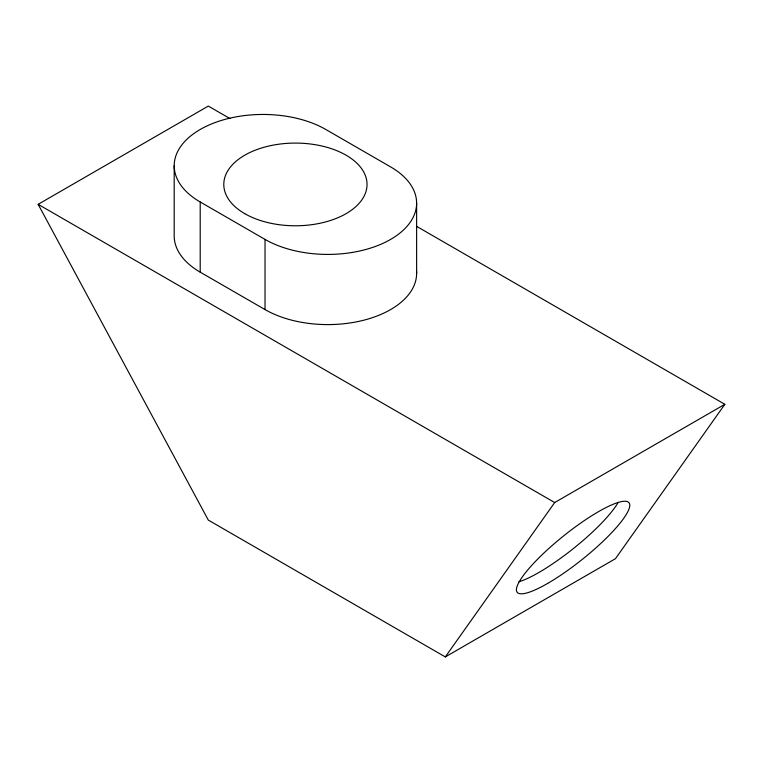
<?xml version="1.0" encoding="UTF-8"?>
<svg xmlns="http://www.w3.org/2000/svg" width="763" height="763" viewBox="0 0 763 763"><rect width="100%" height="100%" fill="white"/><g stroke="black" fill="none" stroke-linecap="round" stroke-linejoin="round"><path stroke-width="1.14" d="M229.959 118.58L208.309 106.076L38.15 204.322L208.309 520.089L445.306 656.924L554.691 502.54L724.85 404.304L416.569 226.325M724.85 404.304L615.464 558.678L445.306 656.924M200.202 201.976L265.028 239.401A88.804 51.274 0 0 0 390.618 239.401A88.804 51.274 0 0 0 390.618 166.897L325.791 129.472A88.804 51.274 0 0 0 200.202 129.472A88.804 51.274 0 0 0 200.202 201.976L200.202 272.153L265.028 309.578A88.804 51.274 0 0 0 363.579 320.25A88.804 51.274 0 0 0 416.541 271.094M38.15 204.322L554.691 502.54M416.627 203.149L416.627 273.316M265.028 239.401L265.028 309.578M174.193 165.724L174.193 235.891A88.804 51.274 0 0 0 200.202 272.153M618.144 502.445A71.617 14.993 -38.7 0 1 573.375 548.559A71.617 14.993 -38.7 0 1 518.888 581.778M547.681 583.399A71.617 14.993 -38.7 0 0 629.675 504.248A71.617 14.993 -38.7 0 0 541.968 554.882A71.617 14.993 -38.7 0 0 547.681 583.399M244.77 213.669A71.617 41.345 0 0 0 364.59 195.137A71.617 41.345 0 0 0 276.874 144.493A71.617 41.345 0 0 0 244.77 213.669"/></g></svg>
